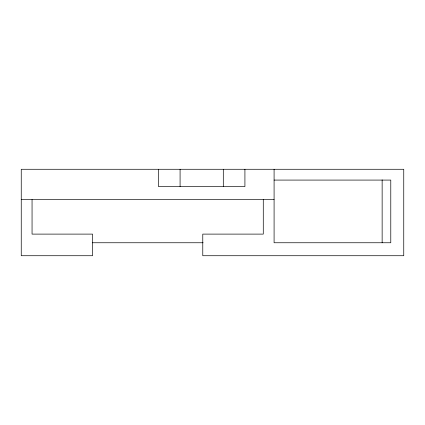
<?xml version="1.0" encoding="UTF-8"?>
<svg xmlns="http://www.w3.org/2000/svg" width="425" height="425" viewBox="0 0 425 425"><rect width="100%" height="100%" fill="white"/><g stroke="black" fill="none" stroke-linecap="round" stroke-linejoin="round"><path stroke-width="0.64" d="M274.088 180.083L390.782 180.083L390.782 242.755L274.088 242.755L274.088 169.278M21.25 199.532L274.088 199.532M92.236 242.755L203.081 242.755M382.139 179.871L382.139 242.755M263.282 199.532L263.282 234.111L202.773 234.111L202.773 255.722L403.75 255.722L403.75 169.278L21.25 169.278L21.25 255.722L92.565 255.722L92.565 234.111L32.056 234.111L32.056 199.532M244.917 169.278L244.917 186.57L158.477 186.57L158.477 169.278M223.306 169.278L223.306 186.57M180.083 169.278L180.083 186.57"/></g></svg>
